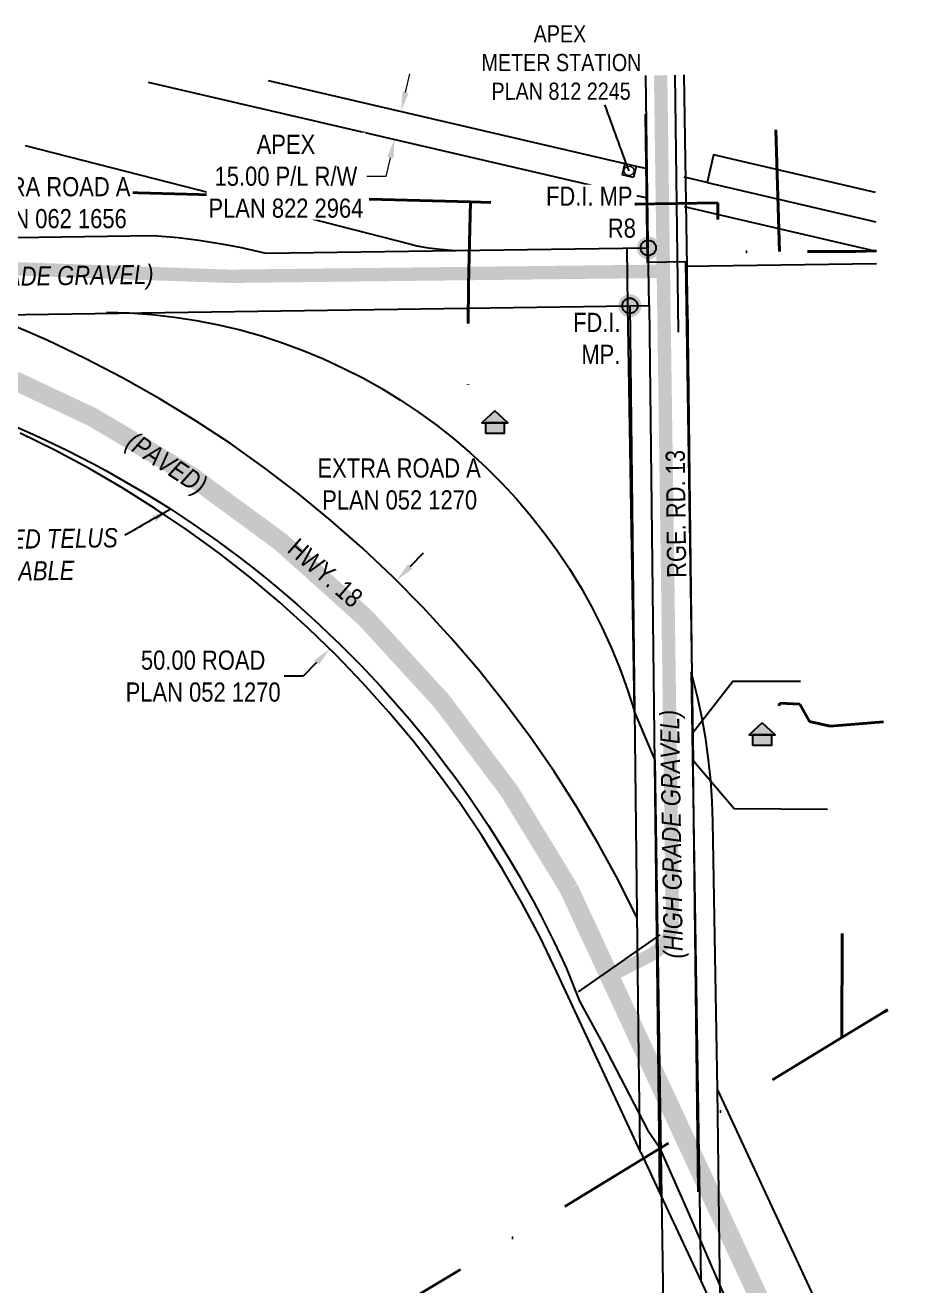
# Model space of a CAD drawing. Extents: x 57693 to 70573, y 5994359 to 6008381.
# Drawn here: x 59904 to 60364, y 5999540 to 6000198 of the extents above; entities that cross this region are included whole.
import ezdxf
from ezdxf.enums import TextEntityAlignment as Align

# ---------------------------------------------------------------- set-up
doc = ezdxf.new("R2010")
doc.units = 0
doc.header["$LTSCALE"] = 5
doc.header["$PDSIZE"] = -3
doc.linetypes.add('DASHDOT', pattern=[25.4, 12.7, -6.35, 0, -6.35])
doc.layers.get('Defpoints').update_dxf_attribs({"color": 9})
for name, color, linetype in [('AS-POWER', 104, 'foc-POWER'), ('AS-RESIDENCE', 14, 'Continuous'), ('AS-ROADS', 254, 'Continuous'), ('AS-TELEPHONE', 224, 'foc-TEL'), ('AS-TELEPHONE-T', 224, 'Continuous'), ('C-RW', 13, 'Continuous'), ('F-RW', 190, 'Continuous'), ('L-MON', 1, 'Continuous'), ('L-ROAD-T', 7, 'Continuous'), ('L-SEC', 7, 'Continuous'), ('L-TITLEDB', 4, 'Continuous'), ('L-TITLEDB-T', 4, 'Continuous')]:
    doc.layers.add(name, color=color, linetype=linetype)
for name, color, linetype, lineweight in [('AS-RECON EXISTING', 151, 'DASHDOT', 40), ('C-RW-T', 13, 'Continuous', 9), ('T-TEXT', 48, 'Continuous', 18)]:
    doc.layers.add(name, color=color, linetype=linetype, lineweight=lineweight)
doc.styles.add('175L', font='ARIALN.TTF', dxfattribs={"height": 10})
doc.styles.add('80', font='ARIALN.TTF', dxfattribs={"height": 10})
doc.styles.add('80CG', font='ARIALN.TTF', dxfattribs={"height": 10})
doc.styles.add('80L', font='ARIALN.TTF', dxfattribs={"height": 10})
doc.styles.add('80LS', font='ARIALNI.TTF', dxfattribs={"height": 10})
doc.styles.add('foc-LtypeFont', font='ARIALN.TTF', dxfattribs={"height": 7.35})
doc.linetypes.add('foc-POWER', pattern='A,6,-1,["P",foc-LtypeFont,S=0.2,R=0,X=-0.625,Y=-0.75],-1.24,4', length=12.24)
doc.linetypes.add('foc-TEL', pattern='A,2,-1,["T",foc-LtypeFont,S=0.2,R=0,X=-0.425,Y=-0.75],-1.24,8', length=12.24)
doc.linetypes.add('foc-TEL-NOLINE', pattern='A,0,-2,["T",foc-LtypeFont,S=0.2,R=0,X=-0.425,Y=-0.75],-10.24', length=12.24)
doc.dimstyles.new('Compass 5 000', dxfattribs={"dimscale": 5, "dimtxt": 9, "dimasz": 2, "dimexe": 0.2, "dimexo": 0.0625, "dimgap": 0.5, "dimtad": 0, "dimtih": 1, "dimtoh": 1, "dimzin": 0, "dimdsep": 46, "dimtxsty": '80CG', "dimcen": 0.1, "dimse1": 1, "dimse2": 1, "dimclrd": 256, "dimclrt": 256, "dimaunit": 1, "dimadec": 4, "dimazin": 0, "dimtfac": 0.06, "dimtofl": 0, "dimtmove": 0, "dimatfit": 1, "dimfxl": 0.2, "dimtolj": 1, "dimtzin": 0, "dimlwd": -1, "dimarcsym": 0})

# ---------------------------------------------------------------- blocks, each defined once
blk = doc.blocks.new('*D397')
at = {"layer": 'C-RW-T', "transparency": 16777216}
for p, q in [((60102.76, 6000163.28), (60105.02, 6000173.02)), ((60094.83, 6000129.17), (60092.57, 6000119.43)), ((60092.57, 6000119.43), (60082.57, 6000119.43))]:
    blk.add_line(p, q, dxfattribs=at)
for points in [[(60101.13, 6000163.66), (60104.38, 6000162.9), (60100.49, 6000153.54)], [(60093.21, 6000129.55), (60096.45, 6000128.79), (60097.09, 6000138.91)]]:
    blk.add_solid(points, dxfattribs=at)
at = {"layer": 'Defpoints', "color": 0, "transparency": 16777216}
for p in [(60090.69, 6000155.82), (60087.29, 6000141.19), (60097.09, 6000138.91)]:
    blk.add_point(p, dxfattribs=at)
at = {"layer": 'C-RW-T', "transparency": 16777216, "insert": (60040.35, 6000119.43), "char_height": 10, "attachment_point": 5, "style": '80CG', "bg_fill": 3, "box_fill_scale": 1.1, "bg_fill_color": 256, "bg_fill_true_color": 13158600, "bg_fill_transparency": 0}
blk.add_mtext('\\A1;APEX\\P15.00 P/L R/W\\PPLAN 822 2964', dxfattribs=at)
blk = doc.blocks.new('*D400')
at = {"layer": 'Defpoints', "color": 0, "transparency": 16777216}
for p in [(60095.86, 5999910.85), (60060.95, 5999875.07), (60063.32, 5999872.77)]:
    blk.add_point(p, dxfattribs=at)
at = {"layer": 'L-TITLEDB-T', "transparency": 16777216}
for p, q in [((60105.21, 5999915.7), (60112.19, 5999922.86)), ((60056.33, 5999865.61), (60049.35, 5999858.45)), ((60049.35, 5999858.45), (60039.35, 5999858.45))]:
    blk.add_line(p, q, dxfattribs=at)
for points in [[(60104.02, 5999916.87), (60106.4, 5999914.54), (60098.22, 5999908.55)], [(60055.14, 5999866.77), (60057.53, 5999864.45), (60063.32, 5999872.77)]]:
    blk.add_solid(points, dxfattribs=at)
at = {"layer": 'L-TITLEDB-T', "transparency": 16777216, "insert": (59997.13, 5999858.45), "char_height": 10, "attachment_point": 5, "style": '80CG'}
blk.add_mtext('\\A1;50.00 ROAD\\PPLAN 052 1270', dxfattribs=at)
blk = doc.blocks.new('fdia')
at = {"color": 255, "const_width": 1}
blk.add_lwpolyline([(-0.5, 0, 1), (0.5, 0, 1)], format="xyb", close=True, dxfattribs=at)
blk = doc.blocks.new('Fdiaa')
blk.add_blockref('fdia', (0, 0))
blk = doc.blocks.new('fdib')
at = {"color": 1, "const_width": 1.6}
blk.add_lwpolyline([(-0.4, 0, 1), (0.4, 0, 1)], format="xyb", close=True, dxfattribs=at)
at = {"color": 1}
blk.add_circle((0, 0), 0.8, dxfattribs=at)
blk = doc.blocks.new('Fdibb')
blk.add_blockref('fdib', (0, 0))
blk = doc.blocks.new('fdicc')
for name in ['Fdibb', 'Fdiaa']:
    blk.add_blockref(name, (0, 0))
blk = doc.blocks.new('FDI')
blk.add_blockref('fdicc', (0, 0))
blk = doc.blocks.new('res_occ')
for points in [[(0.1, 0.89), (-1.26, -0.37), (1.46, -0.37)], [(-0.9, -1.43), (1.1, -1.43), (1.1, -0.37), (-0.9, -0.37)]]:
    blk.add_hatch(color=14).paths.add_polyline_path(points)
at = {"color": 14}
for points in [[(0.1, 0.89), (-1.26, -0.37), (1.46, -0.37)], [(-0.9, -1.43), (1.1, -1.43), (1.1, -0.37), (-0.9, -0.37)]]:
    blk.add_lwpolyline(points, close=True, dxfattribs=at)

msp = doc.modelspace()

# ---------------------------------------------------------------- linework, layer by layer
at = {"layer": 'AS-POWER', "flags": 128}
msp.add_lwpolyline([(60243.32, 6000172.345), (60245.053, 6000038.064)], dxfattribs=at)
at = {"layer": 'AS-RECON EXISTING', "flags": 128}
for points in [[(60298.029, 6000080.248), (60295.33, 6000173.055)], [(59745.233, 6000144.865), (59735.334, 6000113.646), (59855.372, 6000113.698), (60136.71, 6000106.107), (60195.54, 6000104.52), (60265.749, 6000105.572), (60266.215, 6000079.812), (60298.029, 6000080.248), (60337.8, 6000080.214), (60348.589, 6000080.468)], [(60136.71, 6000106.107), (60136.078, 6000077.783), (60135.73, 6000062.445), (60135.35, 6000038.033), (60135.51, 6000011.043), (60137.094, 5999989.497), (60146.321, 5999989.065)], [(60298.101, 5999844.34), (60297.603, 5999843.064)], [(60352.276, 5999834.665), (60324.495, 5999832.417), (60313.678, 5999834.881), (60308.703, 5999843.933), (60298.101, 5999844.34)], [(60330.668, 5999724.152), (60330.574, 5999669.852)], [(60354.53, 5999684.311), (60352.257, 5999683.048), (60348.586, 5999680.845)], [(60348.586, 5999680.845), (60330.574, 5999669.852), (60181.041, 5999578.585), (60104.519, 5999532.536), (60103.244, 5999531.681), (60102.063, 5999530.701), (60100.987, 5999529.606), (60100.029, 5999528.406), (60099.198, 5999527.116), (60098.503, 5999525.747), (60097.951, 5999524.315), (60097.547, 5999522.833), (60097.297, 5999521.319), (60097.202, 5999519.787), (60097.264, 5999518.253), (60097.357, 5999380.46), (60097.738, 5999277.101), (60098.597, 5999274.057), (60099.195, 5999271.226), (60116.268, 5999256.469), (60130.883, 5999245.142), (60161.064, 5999221.75), (60162.108, 5999220.539), (60163.039, 5999219.239), (60163.85, 5999217.861), (60164.533, 5999216.416), (60165.085, 5999214.916), (60165.499, 5999213.372), (60165.773, 5999211.797), (60166.69, 5999167.751)]]:
    msp.add_lwpolyline(points, dxfattribs=at)
at = {"layer": 'AS-ROADS', "flags": 128}
for points, const_width in [([(60212.959, 5999703.811), (60230.511, 5999712.763, 0.2715458), (60242.136, 5999730.946), (60235.957, 6000172.244)], 6.995), ([(57697.888, 6000038.208), (59594.943, 6000064.8), (59655.151, 6000064.8, -0.2742452), (60188.059, 5999747.501), (60359.465, 5999378.453)], 9.993)]:
    msp.add_lwpolyline(points, format="xyb", dxfattribs=dict(at, const_width=const_width))
at = {"layer": 'AS-ROADS', "const_width": 6.995, "flags": 128}
msp.add_lwpolyline([(59747.867, 6000080.576), (59790.938, 6000074.246), (59819.757, 6000073.929), (60010.922, 6000067.255), (60237.235, 6000069.869)], dxfattribs=at)
at = {"layer": 'AS-TELEPHONE', "linetype": 'foc-TEL-NOLINE', "flags": 128}
msp.add_lwpolyline([(60253.158, 5999814.304), (60249.182, 6000074.779), (60229.067, 6000074.512), (60228.039, 6000151.826)], dxfattribs=at)
at = {"layer": 'AS-TELEPHONE', "flags": 128}
for points in [[(60242.851, 5999168.108), (60241.387, 5999268.08), (60233.035, 5999814.6), (60222.33, 5999839.959), (60218.915, 6000051.654), (60218.561, 6000082.25)], [(60252.931, 5999829.18), (60273.687, 5999855.831), (60308.967, 5999855.905)], [(60253.158, 5999814.304), (60274.306, 5999789.341), (60323.063, 5999789.031)], [(60235.549, 5999723.459), (60192.825, 5999693.661)]]:
    msp.add_lwpolyline(points, dxfattribs=at)
for points in [[(59946.66, 6000048.519, -0.329257), (60222.33, 5999839.959)], [(59824.845, 6000014.907, -0.2236785), (60186.77, 5999705.882), (60193.575, 5999688.803), (60205.743, 5999666.595), (60229.164, 5999621.613), (60235.172, 5999612.668), (60250.521, 5999578.065), (60269.14, 5999535.103), (60329.228, 5999400.6)]]:
    msp.add_lwpolyline(points, format="xyb", dxfattribs=at)
at = {"layer": 'C-RW', "flags": 128}
for points in [[(60031.106, 6000169.445), (60217.27, 6000126.195)], [(59968.41, 6000168.588), (60224.649, 6000109.012)]]:
    msp.add_lwpolyline(points, dxfattribs=at)
at = {"layer": 'C-RW'}
for points in [[(60217.27, 6000126.195), (60215.88, 6000120.218)], [(60217.27, 6000126.195), (60223.202, 6000124.809)], [(60223.202, 6000124.809), (60221.812, 6000118.823)], [(60223.202, 6000124.809), (60228.073, 6000123.743)], [(60221.812, 6000118.823), (60215.88, 6000120.218)], [(60260.221, 6000116.247), (60248.246, 6000119.039)], [(60228.252, 6000108.227), (60224.649, 6000109.012)], [(60348.594, 6000080.165), (60248.423, 6000103.519)]]:
    msp.add_lwpolyline(points, dxfattribs=at)
at = {"layer": 'F-RW', "flags": 128}
msp.add_lwpolyline([(60348.13, 6000111.074), (60263.568, 6000130.722), (60260.221, 6000116.247), (60348.361, 6000095.691)], dxfattribs=at)
at = {"layer": 'L-SEC'}
for p, q in [((60229.672, 6000072.023), (60228.215, 6000172.138)), ((60249.775, 6000072.316), (60248.318, 6000172.413)), ((60229.965, 6000051.931), (60229.672, 6000072.023)), ((60250.068, 6000052.223), (60249.775, 6000072.316)), ((60229.97, 6000051.955), (60235.364, 5999588.944)), ((60250.073, 6000052.189), (60255.467, 5999589.178))]:
    msp.add_line(p, q, dxfattribs=at)
msp.add_lwpolyline([(60251.964, 5999860.685), (60256.874, 5999542.72)], dxfattribs=at)
at = {"layer": 'L-TITLEDB'}
for p, q in [((60219.918, 6000051.838), (60229.965, 6000051.931)), ((60219.918, 6000051.838), (60224.489, 5999659.446)), ((60224.489, 5999659.446), (60225.052, 5999611.103))]:
    msp.add_line(p, q, dxfattribs=at)
for points in [[(59904.248, 6000135.489), (60105.595, 6000083.951)], [(60105.595, 6000083.951), (60108.652, 6000083.223), (60111.732, 6000082.602), (60114.832, 6000082.09), (60117.949, 6000081.685), (60121.077, 6000081.39), (60128.955, 6000080.699), (60128.955, 6000080.699), (60128.955, 6000080.699)], [(60248.773, 6000072.485), (60348.688, 6000073.856)], [(60223.784, 5999732.144), (60213.929, 5999751.819), (60203.393, 5999771.138), (60192.189, 5999790.077), (60180.331, 5999808.614), (60167.833, 5999826.726), (60154.711, 5999844.39), (60140.981, 5999861.586), (60126.658, 5999878.292), (60111.761, 5999894.488), (60096.308, 5999910.155), (60080.318, 5999925.272), (60063.81, 5999939.823), (60046.804, 5999953.788), (60029.322, 5999967.151), (60011.383, 5999979.896), (59993.011, 5999992.007), (59974.227, 6000003.47), (59955.054, 6000014.27), (59935.516, 6000024.394), (59915.637, 6000033.831), (59895.441, 6000042.568), (59884.235, 6000047.044)], [(60181.849, 5999704.005), (60173, 5999722.234), (60163.52, 5999740.142), (60153.421, 5999757.709), (60142.714, 5999774.912), (60131.414, 5999791.732), (60119.534, 5999808.146), (60107.088, 5999824.137), (60094.092, 5999839.683), (60080.561, 5999854.766), (60066.512, 5999869.367), (60051.962, 5999883.47), (60036.928, 5999897.056), (60021.43, 5999910.109), (60005.485, 5999922.613), (59989.114, 5999934.553), (59972.336, 5999945.915), (59955.172, 5999956.684), (59937.642, 5999966.848), (59919.769, 5999976.393), (59901.573, 5999985.309)], [(60263.197, 5999782.393), (60262.846, 5999793.236), (60262.117, 5999804.059), (60261.01, 5999814.851), (60259.528, 5999825.597), (60257.671, 5999836.286), (60255.443, 5999846.902), (60252.845, 5999857.435), (60251.964, 5999860.685)], [(60265.7, 5999642.908), (60263.197, 5999782.394)], [(60225.631, 5999609.859), (60181.849, 5999704.006)], [(60267.266, 5999520.389), (60265.7, 5999642.908)], [(60358.141, 5999443.552), (60265.7, 5999642.908)], [(60225.631, 5999609.859), (60236.113, 5999587.333)], [(60236.113, 5999587.333), (60256.874, 5999542.72)], [(60256.874, 5999542.72), (60267.266, 5999520.389)]]:
    msp.add_lwpolyline(points, dxfattribs=at)
at = {"layer": 'L-TITLEDB', "flags": 128}
for points in [[(59552.595, 6000082.511), (59970.976, 6000088.487)], [(59970.976, 6000088.487), (59973.343, 6000088.366), (59984.158, 6000087.433), (59994.933, 6000086.123), (60005.657, 6000084.438), (60016.315, 6000082.38), (60029.806, 6000079.283)], [(60029.806, 6000079.283), (60228.567, 6000082.122)], [(59564.322, 6000042.475), (60219.918, 6000051.838)]]:
    msp.add_lwpolyline(points, dxfattribs=at)

# ---------------------------------------------------------------- block references
at = {"layer": 'AS-RESIDENCE', "xscale": 4.996261984999975, "yscale": 4.996261984999975, "zscale": 4.996261984999975}
for p in [(60148.946, 5999992.572), (60288.43, 5999829.623)]:
    msp.add_blockref('res_occ', p, dxfattribs=at)
at = {"layer": 'L-MON', "xscale": 4.999999999999972, "yscale": 4.999999999999972, "zscale": 4.999999999999972}
for p in [(60229.526, 6000082.069), (60219.918, 6000051.838)]:
    msp.add_blockref('FDI', p, dxfattribs=at)

# ---------------------------------------------------------------- texts
at = {"layer": 'AS-TELEPHONE-T', "insert": (59868.682, 5999934.568), "char_height": 10.01701, "attachment_point": 1, "rotation": 0.85276, "style": '175L'}
msp.add_mtext_dynamic_manual_height_columns('\\pi0.29949;{\\fArial Narrow|b0|i1|c0|p34;BURIED TELUS \\P\\pi23.292;CABLE}', width=83.68003, gutter_width=50, heights=[0], dxfattribs=at)
at = {"layer": 'C-RW-T', "insert": (60142.006, 6000198.329), "char_height": 8.98629, "attachment_point": 1, "rotation": 0.021283, "style": '80'}
msp.add_mtext_dynamic_manual_height_columns('\\pi27.666;APEX\\P\\pi0.42804;METER STATION\\P\\pi5.6322;PLAN 812 2245', width=82.73189, gutter_width=44.931, heights=[0], dxfattribs=at)
at = {"layer": 'L-MON', "insert": (60189.165, 6000048.196), "char_height": 9.99252, "attachment_point": 1, "style": '175L'}
msp.add_mtext_dynamic_manual_height_columns('\\pi1.0789;FD.I. \\P\\pi5.4208;MP.', width=23.94038, gutter_width=50, heights=[0], dxfattribs=at)
at = {"layer": 'L-ROAD-T', "style": '80L'}
msp.add_text('RGE. RD. 13', height=9.99252, rotation=90.703421, dxfattribs=at).set_placement((60243.959, 5999943.172), align=Align.MIDDLE_CENTER)
at = {"layer": 'L-ROAD-T', "insert": (60046.599, 5999931.6), "char_height": 9.98505, "attachment_point": 1, "rotation": 318.784872, "style": '80'}
msp.add_mtext_dynamic_manual_height_columns('\\pi0.52318;HWY. 18', width=45.41378, gutter_width=44.931, heights=[0], dxfattribs=at)
at = {"layer": 'L-TITLEDB-T', "insert": (60056.287, 5999972.148), "char_height": 10, "attachment_point": 1, "rotation": 0.021283, "style": '80'}
msp.add_mtext_dynamic_manual_height_columns('\\pi0.50362;EXTRA ROAD A\\P\\pi2.9866;PLAN 052 1270', width=85.41378, gutter_width=44.931, heights=[0], dxfattribs=at)
at = {"layer": 'T-TEXT', "style": '80LS'}
for s, rotation, p in [('(HIGH GRADE GRAVEL)', 0.818231, (59906.351, 6000067.376)), ('(PAVED)', 326.606945, (59978.154, 5999969.803)), ('(HIGH GRADE GRAVEL)', 90.877004, (60241.587, 5999775.959))]:
    msp.add_text(s, height=10, rotation=rotation, dxfattribs=at).set_placement(p, align=Align.MIDDLE_CENTER)

# ---------------------------------------------------------------- dimensions: what is measured, and where the dimension line sits
at = {"layer": 'L-TITLEDB-T'}
dim = msp.add_aligned_dim(p1=(60095.862, 5999910.851), p2=(60060.954, 5999875.073), distance=3.301, text='50.00 ROAD\\PPLAN 052 1270', dimstyle='Compass 5 000', dxfattribs=at)
dim.commit()
dim.dimension.update_dxf_attribs({"geometry": '*D400', "text_midpoint": (59997.13, 5999858.453)})

# ---------------------------------------------------------------- leaders
at = {"layer": 'AS-TELEPHONE-T', "path_type": 1}
msp.add_leader([(59980.187, 5999945.65), (59956.226, 5999932.011)], dimstyle='Compass 5 000', dxfattribs=at)
at = {"layer": 'C-RW-T', "path_type": 1}
msp.add_leader([(60219.451, 6000122.334), (60206.865, 6000156.796)], dimstyle='Compass 5 000', override={"dimasz": 1, "dimldrblk": 'DotBlank'}, dxfattribs=at)

# ---------------------------------------------------------------- next in the draw order: texts
at = {"layer": 'L-MON', "insert": (60175.032, 6000114.08), "char_height": 9.99252, "attachment_point": 1, "style": '175L', "bg_fill": 3, "box_fill_scale": 1.1, "bg_fill_color": 256, "bg_fill_transparency": 0}
msp.add_mtext_dynamic_manual_height_columns('\\pi1.0965;FD.I. MP.\\P\\pi30.202; R8', width=47.49427, gutter_width=50, heights=[0], dxfattribs=at)
at = {"layer": 'L-TITLEDB-T', "insert": (59873.398, 6000119.021), "char_height": 10, "attachment_point": 1, "rotation": 0.021283, "style": '80', "bg_fill": 3, "box_fill_scale": 1.15, "bg_fill_color": 256, "bg_fill_true_color": 256, "bg_fill_transparency": 0}
msp.add_mtext_dynamic_manual_height_columns('\\pi0.50362;EXTRA ROAD A\\P\\pi2.9763;PLAN 062 1656', width=85.41378, gutter_width=44.931, heights=[0], dxfattribs=at)

# ---------------------------------------------------------------- next in the draw order: dimensions: what is measured, and where the dimension line sits
at = {"layer": 'C-RW-T'}
dim = msp.add_aligned_dim(p1=(60090.69, 6000155.82), p2=(60087.289, 6000141.191), distance=10.066, text='APEX\\P15.00 P/L R/W\\PPLAN 822 2964', dimstyle='Compass 5 000', override={"dimtfill": 1}, dxfattribs=at)
dim.commit()
dim.dimension.update_dxf_attribs({"geometry": '*D397', "text_midpoint": (60040.346, 6000119.431)})

doc.saveas('drawing.dxf')
